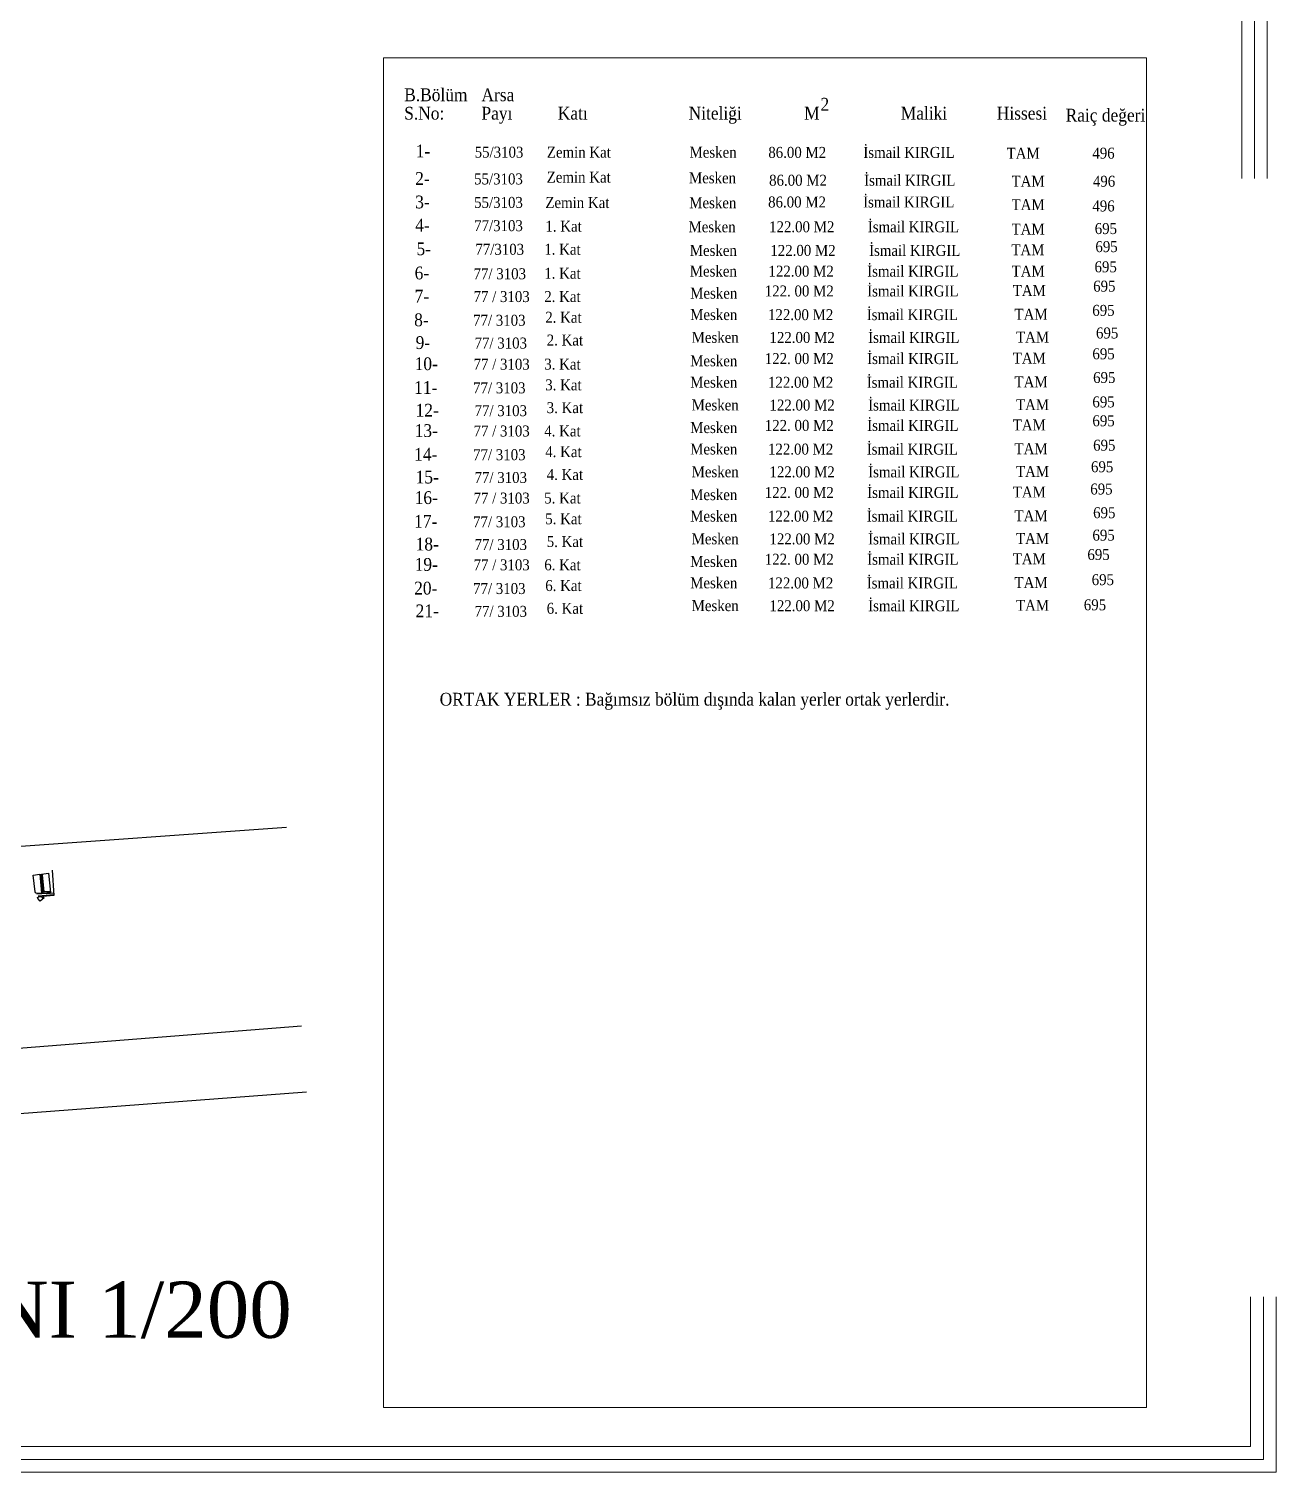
# Model space of a CAD drawing. Header units: millimetres. Extents: x -16104 to 67872, y -88009 to 12107.
# Drawn here: x 5138 to 6601, y -8330 to -6638 of the extents above; entities that cross this region are included whole.
import ezdxf

# ---------------------------------------------------------------- set-up
doc = ezdxf.new("R2010")
doc.units = ezdxf.units.MM
for name, color, linetype, lineweight in [('c05', 32, 'Continuous', 13), ('duvar', 123, 'Continuous', 25), ('TARAMA', 8, 'Continuous', 15), ('yazı', 40, 'Continuous', 5)]:
    doc.layers.add(name, color=color, linetype=linetype, lineweight=lineweight)
doc.styles.add('MAHAL', font='times.ttf', dxfattribs={"width": 0.6, "height": 0.2})
doc.styles.add('ROMANTUR', font='times.ttf', dxfattribs={"width": 0.7})

# ---------------------------------------------------------------- blocks, each defined once
blk = doc.blocks.new('tyl')
at = {"layer": 'duvar'}
for p, q in [((-13136.25646188692, 561.2859095169406), (-9842.453504108591, 796.9362731569418)), ((-10984.21942446028, 487.1151750814715), (-10992.45742446028, 575.4731750814644)), ((-10979.69714397943, 492.4716144804115), (-10987.13557119943, 572.2536674428884)), ((-10958.58542446027, 580.7821750814728), (-10950.09242446029, 489.6971750814664)), ((-10942.54702543199, 594.1127329764713), (-10933.60366950824, 475.9013724806864)), ((-10967.48242446029, 485.9791750814729), (-11014.16842446029, 482.432175081467)), ((-10933.83777907302, 478.9957824978228), (-11007.64142446029, 473.1981750814703)), ((-10933.60366950824, 475.9013724806864), (-10985.14242446027, 472.002175081474)), ((-10950.09242446029, 489.6971750814664), (-10984.21942446028, 487.1151750814715)), ((-10981.50261126755, 486.2071688436081, 68.68499755859375), (-10981.61473643564, 483.7650942811852, 70.20899963378906)), ((-10950.46963921823, 494.6829256795572), (-10979.69714397943, 492.4716144804115)), ((-10967.48242446029, 485.9791750814729), (-10934.5443948825, 488.3356787178709)), ((-10979.34301667077, 464.6528499960805), (-10998.6070270087, 448.7145661300237)), ((-10985.14242446027, 472.002175081474), (-10979.34301667077, 464.6528499960805)), ((-9771.791923160315, -137.0533488478686), (-17152.15646188695, -716.8140904833272)), ((-9748.380966682686, -446.4943505616247), (-14902.25646188587, -836.4140904829546))]:
    blk.add_line(p, q, dxfattribs=at)
blk.add_lwpolyline([(-11030.33342446028, 572.0091750814718), (-10999.51642446029, 575.7771750814682), (-10991.20042446028, 486.586175081462), (-11007.93142446028, 485.3211750814626), (-11017.36642446028, 487.4091750814659), (-11019.56042446028, 489.2351750814669), (-11021.21842446028, 493.1491750814712), (-11030.33342446028, 572.0091750814718)], close=True, dxfattribs=at)
for points in [[(-10992.01642446029, 576.5151750814657), (-10991.36942446029, 576.7731750814673), (-10958.58542446027, 580.7821750814728), (-10950.09242446029, 489.6971750814664), (-10984.21942446028, 487.1151750814715), (-10992.45742446028, 575.4731750814644), (-10992.40942446028, 575.9391750814648), (-10992.01642446029, 576.5151750814657), (-10991.36942446029, 576.7731750814673), (-10958.58542446027, 580.7821750814728)], [(-11009.24242446028, 461.5691750814694), (-11010.06242446029, 467.1691750814753), (-11005.46242446028, 470.4691750814636), (-10992.35242446028, 471.4591750814689), (-10983.96493237193, 460.8288588770047)], [(-10998.6070270087, 448.7145661300237), (-11009.24242446028, 461.5691750814694), (-11009.24242446028, 461.5691750814694)]]:
    blk.add_lwpolyline(points, dxfattribs=at)
at = {"layer": 'yazı', "ltscale": 0.01, "style": 'ROMANTUR'}
blk.add_text('YERLEŞİM PLANI 1/200 ', height=264, dxfattribs=at).set_placement((-14093.09026555865, -1598.81312866768, 4.805453712559486e-07))

msp = doc.modelspace()

# ---------------------------------------------------------------- linework, layer by layer
at = {"layer": 'c05'}
for points in [[(6601.023274084233, -8124.801045352506), (6601.023274084233, -8330.263517717976), (-253.0136407047976, -8330.263517717976), (-253.0136407047976, -4952.489629061138), (6590.601454971678, -4952.489629061136), (6590.601454971678, -6813.358407998749)], [(6586.023274084233, -8124.801045352506), (6586.023274084233, -8315.263517717976), (-238.0136407047949, -8315.263517717976), (-238.0136407047976, -4967.489629061136), (6575.601454971678, -4967.489629061136), (6575.601454971678, -6813.358407998749)], [(6571.023274084233, -8124.801045352506), (6571.023274084233, -8300.263517717976), (-223.0136407047949, -8300.263517717976), (-223.0136407047976, -4982.489629061136), (6560.601454971678, -4982.489629061136), (6560.601454971678, -6813.358407998749)]]:
    msp.add_lwpolyline(points, dxfattribs=at)
at = {"layer": 'TARAMA'}
for p, q in [((5554.006273637962, -6671.55869447859), (5554.006273637962, -8254.347707765555)), ((5554.006273637962, -6671.55869447859), (6448.990371274936, -6671.55869447859)), ((5554.006273637962, -6671.55869447859), (5554.006273637962, -8254.347707765555)), ((6448.990371274936, -8254.347707765555), (6448.990371274936, -6671.55869447859)), ((6448.990371274936, -8254.347707765555), (6448.990371274936, -6671.55869447859)), ((5554.006273637962, -8254.347707765555), (6448.990371274936, -8254.347707765555))]:
    msp.add_line(p, q, dxfattribs=at)

# ---------------------------------------------------------------- block references
at = {"layer": 'duvar', "xscale": 0.25, "yscale": 0.25, "zscale": 0.25}
msp.add_blockref('tyl', (7900.699119670178, -7773.068540500699), dxfattribs=at)

# ---------------------------------------------------------------- texts
at = {"layer": 'TARAMA', "style": 'MAHAL', "width": 0.9}
for s, height, p in [('B.Bölüm', 15, (5578.209506473155, -6722.579296354204)), ('Arsa', 15, (5668.817135000165, -6722.579296354204)), ('2', 15, (6066.493226621591, -6733.672926232102)), ('S.No:', 15, (5578.209506473155, -6744.17929635421)), ('Payı', 15, (5668.817135000165, -6744.17929635421)), ('Katı', 15, (5758.357557746931, -6744.17929635421)), ('Niteliği', 15, (5911.874992174038, -6744.17929635421)), ('M', 15, (6047.402962988155, -6744.17929635421)), ('Maliki', 15, (6160.740131478611, -6744.17929635421)), ('Hissesi', 15, (6273.399590477638, -6744.17929635421)), ('Raiç değeri', 15, (6354.100877226389, -6746.465896814945)), ('1-', 15, (5591.749124962284, -6788.485062575055)), ('55/3103', 12.8331, (5660.858123366866, -6788.795565846027)), ('Zemin Kat', 12.8331, (5745.529141731648, -6788.795565846027)), ('Mesken', 12.8331, (5912.910529633926, -6788.795565846027)), ('86.00 M2          İsmail KIRGIL', 12.8331, (6005.301575846126, -6789.046197238174)), ('TAM', 12.8331, (6284.85989983246, -6790.094730867451)), ('496', 12.8331, (6385.397912773216, -6789.909224158007)), ('2-', 15, (5591.100237664941, -6820.758330052486)), ('55/3103', 12.8331, (5660.209236069524, -6820.198389768775)), ('Zemin Kat', 12.8331, (5745.375220020971, -6818.07245416654)), ('Mesken', 12.8331, (5912.261642336583, -6818.903813879762)), ('86.00 M2          İsmail KIRGIL', 12.8331, (6006.246649820503, -6821.711015929788)), ('TAM', 12.8331, (6290.673916604545, -6822.872464564512)), ('496', 12.8331, (6386.071797482582, -6822.905738447531)), ('3-', 15, (5591.100237664941, -6848.270736387785)), ('55/3103', 12.8331, (5660.209236069524, -6847.710796104075)), ('Zemin Kat', 12.8331, (5743.796847449354, -6847.889051733393)), ('Mesken', 12.8331, (5912.593177445291, -6848.117070635664)), ('86.00 M2          İsmail KIRGIL', 12.8331, (6005.085369427659, -6847.232885496953)), ('TAM', 12.8331, (6290.673916604545, -6850.384870899812)), ('496', 12.8331, (6385.397912773216, -6851.861869459652)), ('4-', 15, (5591.100237664941, -6875.456102767785)), ('77/3103', 12.8331, (5660.209236069524, -6874.991870432161)), ('1. Kat', 12.8331, (5743.796847449354, -6875.613682803116)), ('Mesken         122.00 M2         İsmail KIRGIL', 12.8331, (5911.736321680248, -6876.305133484129)), ('TAM', 12.8331, (6290.673916604545, -6879.019691062218)), ('695', 12.8331, (6388.241084633773, -6878.403107845952)), ('5-', 15, (5592.584820799326, -6903.157356064912)), ('Mesken         122.00 M2         İsmail KIRGIL', 12.8331, (5913.220904814632, -6904.006386781257)), ('695', 12.8331, (6389.032228108059, -6899.546691992058)), ('77/3103', 12.8331, (5661.693819203909, -6902.693123729288)), ('1. Kat', 12.8331, (5742.505698908673, -6902.620591878891)), ('TAM', 12.8331, (6290.404161914601, -6903.278541008796)), ('6-', 15, (5590.447819127992, -6931.535127315234)), ('77/ 3103', 12.8331, (5659.556817532575, -6931.362101153354)), ('1. Kat', 12.8331, (5742.505698908673, -6930.775376934122)), ('Mesken', 12.8331, (5913.218732129637, -6928.195231367165)), ('    122.00 M2         İsmail KIRGIL', 12.8331, (5988.074166651058, -6928.330806224083)), ('TAM', 12.8331, (6290.767619234044, -6928.25986721387)), ('695', 12.8331, (6387.978311979823, -6923.235464335157)), ('   122. 00 M2         İsmail KIRGIL', 12.8331, (5988.074166651058, -6951.569467124296)), ('TAM', 12.8331, (6292.059033112833, -6951.044780081807)), ('695', 12.8331, (6386.397437787527, -6945.871497284999)), ('7-', 15, (5590.447819127992, -6958.694185349304)), ('77 / 3103', 12.8331, (5659.556817532575, -6958.134245065594)), ('2. Kat', 12.8331, (5742.505698908673, -6958.056451262208)), ('        Mesken', 12.8331, (5878.796586790093, -6954.12252749037)), ('8-', 15, (5589.877562692505, -6986.484088531201)), ('77/ 3103', 12.8331, (5658.986561097088, -6985.92414824749)), ('2. Kat', 12.8331, (5743.657579461898, -6982.390665235464)), ('        Mesken', 12.8331, (5878.796586790093, -6979.231595184072)), ('    122.00 M2         İsmail KIRGIL', 12.8331, (5987.503910215572, -6979.359370306192)), ('TAM', 12.8331, (6294.16425119224, -6978.904372994759)), ('695', 12.8331, (6385.343521659292, -6974.29790203998)), ('    122.00 M2         İsmail KIRGIL', 12.8331, (5989.210230826284, -7006.067788000219)), ('695', 12.8331, (6389.711763842177, -7000.816254787293)), ('9-', 15, (5591.583883303218, -7013.192506225227)), ('77/ 3103', 12.8331, (5660.692881707801, -7012.632565941516)), ('2. Kat', 12.8331, (5745.363900072611, -7009.09908292949)), ('        Mesken', 12.8331, (5880.502907400805, -7005.940012878098)), ('TAM', 12.8331, (6295.870571802952, -7005.612790688785)), ('10-', 15, (5590.447819127992, -7037.979469529615)), ('        Mesken', 12.8331, (5878.796586790093, -7033.407811670681)), ('   122. 00 M2         İsmail KIRGIL', 12.8331, (5988.074166651058, -7030.854751304607)), ('TAM', 12.8331, (6292.059033112833, -7030.330064262118)), ('695', 12.8331, (6385.496805707371, -7025.239503570978)), ('77 / 3103', 12.8331, (5659.556817532575, -7037.419529245904)), ('3. Kat', 12.8331, (5742.505698908673, -7037.341735442518)), ('695', 12.8331, (6386.339514783147, -7053.031518413307)), ('11-', 15, (5589.877562692505, -7065.769372711511)), ('77/ 3103', 12.8331, (5658.986561097088, -7065.2094324278)), ('3. Kat', 12.8331, (5743.657579461898, -7061.675949415774)), ('        Mesken', 12.8331, (5878.796586790093, -7058.516879364382)), ('    122.00 M2         İsmail KIRGIL', 12.8331, (5987.503910215572, -7058.644654486503)), ('TAM', 12.8331, (6294.16425119224, -7058.189657175069)), ('        Mesken', 12.8331, (5880.502907400805, -7085.225297058409)), ('    122.00 M2         İsmail KIRGIL', 12.8331, (5989.210230826284, -7085.353072180529)), ('TAM', 12.8331, (6295.870571802952, -7084.898074869096)), ('695', 12.8331, (6385.496805707371, -7081.665724770311)), ('12-', 15, (5591.583883303218, -7092.477790405537)), ('77/ 3103', 12.8331, (5660.692881707801, -7091.917850121827)), ('3. Kat', 12.8331, (5745.363900072611, -7088.3843671098)), ('695', 12.8331, (6385.513052403723, -7103.776303448976)), ('13-', 15, (5590.447819127992, -7116.335745222896)), ('77 / 3103', 12.8331, (5659.556817532575, -7115.775804939185)), ('4. Kat', 12.8331, (5742.505698908673, -7115.698011135799)), ('        Mesken', 12.8331, (5878.796586790093, -7111.764087363961)), ('   122. 00 M2         İsmail KIRGIL', 12.8331, (5988.074166651058, -7109.211026997888)), ('TAM', 12.8331, (6292.059033112833, -7108.686339955399)), ('        Mesken', 12.8331, (5878.796586790093, -7136.873155057663)), ('    122.00 M2         İsmail KIRGIL', 12.8331, (5987.503910215572, -7137.000930179784)), ('TAM', 12.8331, (6294.16425119224, -7136.54593286835)), ('695', 12.8331, (6386.35646785752, -7132.410509805981)), ('14-', 15, (5589.877562692505, -7144.125648404792)), ('77/ 3103', 12.8331, (5658.986561097088, -7143.565708121081)), ('4. Kat', 12.8331, (5743.657579461898, -7140.032225109055)), ('15-', 15, (5591.583883303218, -7170.834066098818)), ('77/ 3103', 12.8331, (5660.692881707801, -7170.274125815107)), ('4. Kat', 12.8331, (5745.363900072611, -7166.740642803081)), ('        Mesken', 12.8331, (5880.502907400805, -7163.581572751689)), ('    122.00 M2         İsmail KIRGIL', 12.8331, (5989.210230826284, -7163.70934787381)), ('TAM', 12.8331, (6295.870571802952, -7163.254350562376)), ('695', 12.8331, (6383.826927874266, -7157.675950104342)), ('   122. 00 M2         İsmail KIRGIL', 12.8331, (5988.074166651058, -7187.845659452491)), ('TAM', 12.8331, (6292.059033112833, -7187.320972410002)), ('695', 12.8331, (6382.98421879849, -7183.78358191732)), ('16-', 15, (5590.447819127992, -7194.970377677499)), ('77 / 3103', 12.8331, (5659.556817532575, -7194.410437393788)), ('5. Kat', 12.8331, (5742.505698908673, -7194.332643590402)), ('        Mesken', 12.8331, (5878.796586790093, -7190.398719818564)), ('17-', 15, (5589.877562692505, -7222.760280859395)), ('77/ 3103', 12.8331, (5658.986561097088, -7222.200340575684)), ('5. Kat', 12.8331, (5743.657579461898, -7218.666857563658)), ('        Mesken', 12.8331, (5878.796586790093, -7215.507787512266)), ('    122.00 M2         İsmail KIRGIL', 12.8331, (5987.503910215572, -7215.635562634387)), ('TAM', 12.8331, (6294.16425119224, -7215.180565322953)), ('695', 12.8331, (6386.35646785752, -7211.575596759649)), ('    122.00 M2         İsmail KIRGIL', 12.8331, (5989.210230826284, -7242.343980328413)), ('695', 12.8331, (6385.52576720962, -7237.886453046842)), ('18-', 15, (5591.583883303218, -7249.468698553421)), ('77/ 3103', 12.8331, (5660.692881707801, -7248.90875826971)), ('5. Kat', 12.8331, (5745.363900072611, -7245.375275257684)), ('        Mesken', 12.8331, (5880.502907400805, -7242.216205206292)), ('TAM', 12.8331, (6295.870571802952, -7241.888983016979)), ('19-', 15, (5590.447819127992, -7273.304753666947)), ('77 / 3103', 12.8331, (5659.556817532575, -7272.744813383237)), ('6. Kat', 12.8331, (5742.505698908673, -7272.667019579851)), ('        Mesken', 12.8331, (5878.796586790093, -7268.733095808013)), ('   122. 00 M2         İsmail KIRGIL', 12.8331, (5988.074166651058, -7266.180035441939)), ('TAM', 12.8331, (6292.059033112833, -7265.65534839945)), ('695', 12.8331, (6379.624684545241, -7260.625623943022)), ('695', 12.8331, (6384.683058133844, -7290.102021814702)), ('20-', 15, (5589.877562692505, -7301.094656848843)), ('77/ 3103', 12.8331, (5658.986561097088, -7300.534716565133)), ('6. Kat', 12.8331, (5743.657579461898, -7297.001233553106)), ('        Mesken', 12.8331, (5878.796586790093, -7293.842163501715)), ('    122.00 M2         İsmail KIRGIL', 12.8331, (5987.503910215572, -7293.969938623835)), ('TAM', 12.8331, (6294.16425119224, -7293.514941312402)), ('6. Kat', 12.8331, (5745.363900072611, -7323.709651247133)), ('        Mesken', 12.8331, (5880.502907400805, -7320.550581195741)), ('    122.00 M2         İsmail KIRGIL', 12.8331, (5989.210230826284, -7320.678356317861)), ('TAM', 12.8331, (6295.870571802952, -7320.223359006428)), ('695', 12.8331, (6375.409020032414, -7319.578114544478)), ('21-', 15, (5591.583883303218, -7327.80307454287)), ('77/ 3103', 12.8331, (5660.692881707801, -7327.243134259159)), ('ORTAK YERLER : Bağımsız bölüm dışında kalan yerler ortak yerlerdir.', 15, (5619.799999913463, -7431.387608297809))]:
    msp.add_text(s, height=height, dxfattribs=at).set_placement(p)

doc.saveas('drawing.dxf')
